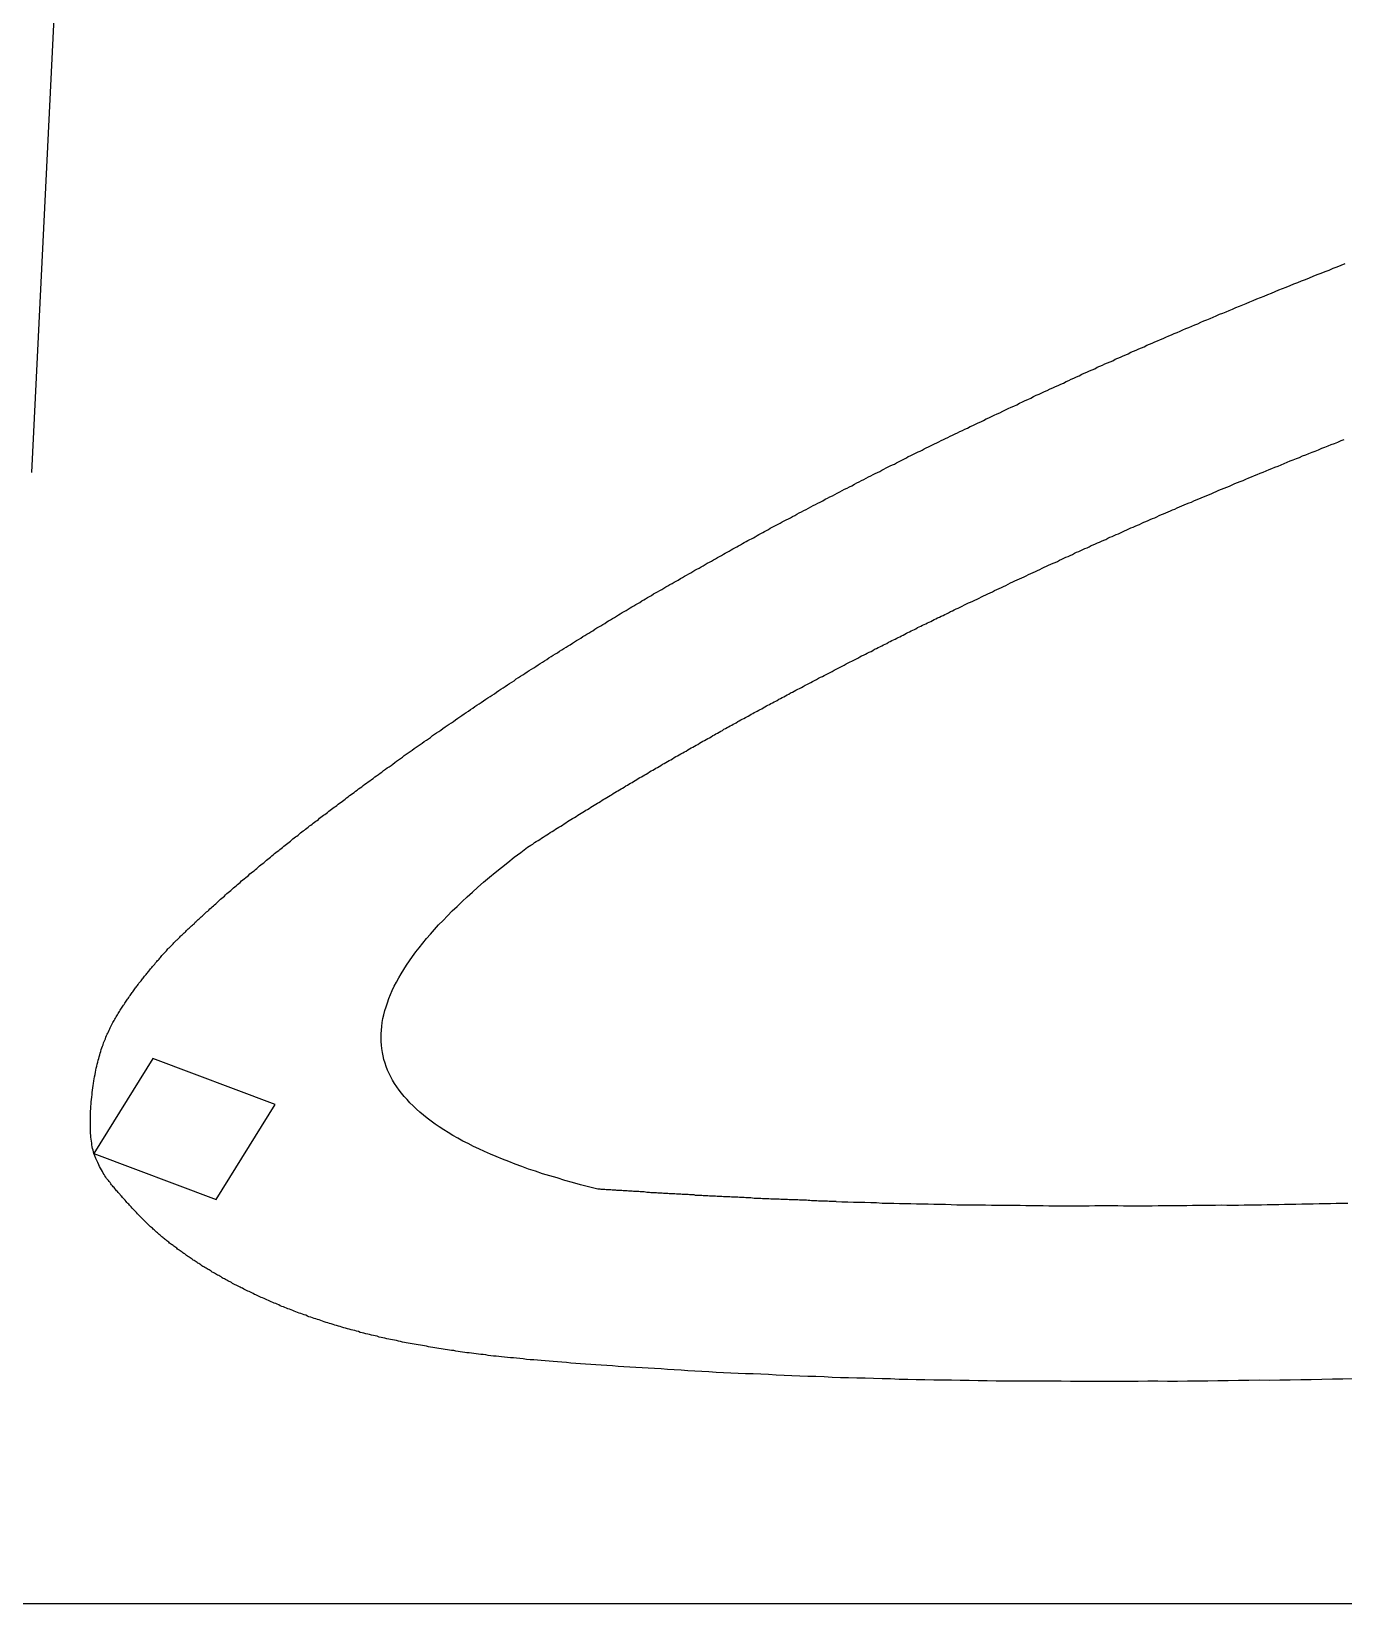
# Model space of a CAD drawing. Header units: millimetres. Extents: x 41 to 1041, y 1148 to 1248.
# Drawn here: x 386.87 to 424.16, y 1147.8 to 1192.49 of the extents above; entities that cross this region are included whole.
import ezdxf

# ---------------------------------------------------------------- set-up
doc = ezdxf.new("R2010")
doc.units = ezdxf.units.MM

msp = doc.modelspace()

# ---------------------------------------------------------------- linework, layer by layer
at = {"color": 3}
for p, q in [((389.453, 1232.488), (386.872, 1179.957)), ((390.322, 1163.296), (388.645, 1160.597)), ((393.797, 1161.986), (390.322, 1163.296)), ((392.12, 1159.287), (393.797, 1161.986)), ((388.645, 1160.597), (392.12, 1159.287))]:
    msp.add_line(p, q, dxfattribs=at)
msp.add_line((41.281, 1147.802), (1041.281, 1147.802))
for points in [[(388.645, 1160.599, 0), (388.632, 1160.639, 0), (388.621, 1160.689, 0), (388.61, 1160.739, 0), (388.6, 1160.789, 0), (388.59, 1160.839, 0), (388.583, 1160.889, 0), (388.575, 1160.949, 0), (388.569, 1160.999, 0), (388.563, 1161.059, 0), (388.558, 1161.109, 0), (388.554, 1161.169, 0), (388.551, 1161.229, 0), (388.548, 1161.289, 0), (388.546, 1161.349, 0), (388.545, 1161.419, 0), (388.545, 1161.479, 0), (388.546, 1161.539, 0), (388.546, 1161.609, 0), (388.548, 1161.669, 0), (388.551, 1161.739, 0), (388.554, 1161.799, 0), (388.557, 1161.869, 0), (388.562, 1161.939, 0), (388.567, 1161.999, 0), (388.573, 1162.069, 0), (388.578, 1162.129, 0), (388.585, 1162.199, 0), (388.593, 1162.269, 0), (388.6, 1162.329, 0), (388.608, 1162.399, 0), (388.617, 1162.459, 0), (388.627, 1162.529, 0), (388.636, 1162.589, 0), (388.646, 1162.659, 0), (388.656, 1162.719, 0), (388.667, 1162.778, 0), (388.679, 1162.838, 0), (388.691, 1162.908, 0), (388.703, 1162.968, 0), (388.715, 1163.018, 0), (388.729, 1163.078, 0), (388.742, 1163.138, 0), (388.755, 1163.188, 0), (388.768, 1163.248, 0), (388.782, 1163.298, 0), (388.798, 1163.348, 0), (388.812, 1163.398, 0), (388.827, 1163.448, 0), (388.842, 1163.498, 0), (388.857, 1163.548, 0), (388.873, 1163.598, 0), (388.89, 1163.648, 0), (388.906, 1163.688, 0), (388.922, 1163.738, 0), (388.938, 1163.777, 0), (388.955, 1163.817, 0), (388.972, 1163.857, 0), (388.99, 1163.907, 0), (389.007, 1163.947, 0), (389.024, 1163.987, 0), (389.042, 1164.017, 0), (389.059, 1164.057, 0), (389.077, 1164.097, 0), (389.095, 1164.137, 0), (389.113, 1164.167, 0), (389.132, 1164.207, 0), (389.15, 1164.247, 0), (389.169, 1164.277, 0), (389.187, 1164.317, 0), (389.205, 1164.347, 0), (389.224, 1164.376, 0), (389.242, 1164.416, 0), (389.261, 1164.446, 0), (389.28, 1164.476, 0), (389.299, 1164.506, 0), (389.318, 1164.536, 0), (389.336, 1164.576, 0), (389.355, 1164.606, 0), (389.373, 1164.636, 0), (389.392, 1164.666, 0), (389.41, 1164.696, 0), (389.43, 1164.726, 0), (389.449, 1164.756, 0), (389.467, 1164.786, 0), (389.486, 1164.816, 0), (389.505, 1164.835, 0), (389.523, 1164.865, 0), (389.542, 1164.895, 0), (389.561, 1164.925, 0), (389.58, 1164.955, 0), (389.598, 1164.985, 0), (389.618, 1165.005, 0), (389.637, 1165.035, 0), (389.656, 1165.065, 0), (389.675, 1165.085, 0), (389.694, 1165.115, 0), (389.713, 1165.145, 0), (389.732, 1165.175, 0), (389.751, 1165.195, 0), (389.77, 1165.224, 0), (389.79, 1165.244, 0), (389.81, 1165.274, 0), (389.829, 1165.304, 0), (389.849, 1165.324, 0), (389.868, 1165.354, 0), (389.888, 1165.374, 0), (389.908, 1165.404, 0), (389.927, 1165.434, 0), (389.947, 1165.454, 0), (389.967, 1165.484, 0), (389.987, 1165.504, 0), (390.007, 1165.534, 0), (390.028, 1165.564, 0), (390.048, 1165.583, 0), (390.068, 1165.613, 0), (390.089, 1165.633, 0), (390.109, 1165.663, 0), (390.13, 1165.683, 0), (390.15, 1165.713, 0), (390.17, 1165.733, 0), (390.191, 1165.763, 0), (390.211, 1165.783, 0), (390.232, 1165.813, 0), (390.253, 1165.843, 0), (390.274, 1165.863, 0), (390.294, 1165.883, 0), (390.315, 1165.912, 0), (390.335, 1165.932, 0), (390.356, 1165.962, 0), (390.376, 1165.982, 0), (390.396, 1166.012, 0), (390.417, 1166.032, 0), (390.437, 1166.052, 0), (390.457, 1166.082, 0), (390.478, 1166.102, 0), (390.498, 1166.122, 0), (390.518, 1166.152, 0), (390.538, 1166.172, 0), (390.558, 1166.192, 0), (390.578, 1166.222, 0), (390.597, 1166.241, 0), (390.617, 1166.261, 0), (390.636, 1166.281, 0), (390.655, 1166.301, 0), (390.674, 1166.321, 0), (390.693, 1166.341, 0), (390.712, 1166.361, 0), (390.732, 1166.381, 0), (390.751, 1166.411, 0), (390.769, 1166.431, 0), (390.788, 1166.441, 0), (390.806, 1166.461, 0), (390.825, 1166.481, 0), (390.843, 1166.501, 0), (390.862, 1166.521, 0), (390.88, 1166.54, 0), (390.899, 1166.56, 0), (390.917, 1166.58, 0), (390.936, 1166.6, 0), (390.955, 1166.62, 0), (390.974, 1166.64, 0), (390.993, 1166.66, 0), (391.013, 1166.67, 0), (391.032, 1166.69, 0), (391.051, 1166.71, 0), (391.071, 1166.73, 0), (391.091, 1166.75, 0), (391.111, 1166.77, 0), (391.131, 1166.79, 0), (391.152, 1166.809, 0), (391.173, 1166.829, 0), (391.194, 1166.849, 0), (391.215, 1166.869, 0), (391.237, 1166.889, 0), (391.259, 1166.909, 0), (391.282, 1166.939, 0), (391.305, 1166.959, 0), (391.328, 1166.979, 0), (391.352, 1166.999, 0), (391.376, 1167.019, 0), (391.401, 1167.049, 0), (391.425, 1167.068, 0), (391.451, 1167.088, 0), (391.477, 1167.118, 0), (391.503, 1167.138, 0), (391.529, 1167.168, 0), (391.556, 1167.188, 0), (391.585, 1167.218, 0), (391.613, 1167.248, 0), (391.641, 1167.268, 0), (391.67, 1167.298, 0), (391.699, 1167.327, 0), (391.728, 1167.347, 0), (391.758, 1167.377, 0), (391.788, 1167.407, 0), (391.819, 1167.437, 0), (391.85, 1167.467, 0), (391.882, 1167.487, 0), (391.913, 1167.517, 0), (391.945, 1167.547, 0), (391.978, 1167.576, 0), (392.01, 1167.606, 0), (392.043, 1167.636, 0), (392.077, 1167.666, 0), (392.11, 1167.696, 0), (392.144, 1167.726, 0), (392.179, 1167.756, 0), (392.214, 1167.796, 0), (392.249, 1167.825, 0), (392.284, 1167.855, 0), (392.319, 1167.885, 0), (392.355, 1167.915, 0), (392.391, 1167.945, 0), (392.427, 1167.985, 0), (392.464, 1168.015, 0), (392.502, 1168.045, 0), (392.539, 1168.074, 0), (392.576, 1168.114, 0), (392.614, 1168.144, 0), (392.651, 1168.174, 0), (392.689, 1168.204, 0), (392.727, 1168.244, 0), (392.766, 1168.274, 0), (392.805, 1168.303, 0), (392.844, 1168.343, 0), (392.882, 1168.373, 0), (392.921, 1168.403, 0), (392.96, 1168.443, 0), (392.999, 1168.473, 0), (393.039, 1168.503, 0), (393.078, 1168.542, 0), (393.118, 1168.572, 0), (393.157, 1168.602, 0), (393.197, 1168.632, 0), (393.236, 1168.672, 0), (393.275, 1168.702, 0), (393.315, 1168.732, 0), (393.354, 1168.771, 0), (393.394, 1168.801, 0), (393.433, 1168.831, 0), (393.473, 1168.861, 0), (393.512, 1168.901, 0), (393.551, 1168.931, 0), (393.59, 1168.961, 0), (393.629, 1168.99, 0), (393.668, 1169.02, 0), (393.706, 1169.06, 0), (393.745, 1169.09, 0), (393.784, 1169.12, 0), (393.822, 1169.15, 0), (393.86, 1169.18, 0), (393.898, 1169.209, 0), (393.935, 1169.239, 0), (393.973, 1169.269, 0), (394.01, 1169.299, 0), (394.047, 1169.329, 0), (394.084, 1169.359, 0), (394.121, 1169.389, 0), (394.158, 1169.419, 0), (394.195, 1169.448, 0), (394.231, 1169.478, 0), (394.268, 1169.508, 0), (394.304, 1169.538, 0), (394.34, 1169.568, 0), (394.376, 1169.598, 0), (394.412, 1169.618, 0), (394.448, 1169.647, 0), (394.485, 1169.677, 0), (394.521, 1169.707, 0), (394.557, 1169.737, 0), (394.593, 1169.767, 0), (394.629, 1169.787, 0), (394.665, 1169.817, 0), (394.701, 1169.847, 0), (394.737, 1169.876, 0), (394.773, 1169.906, 0), (394.809, 1169.926, 0), (394.846, 1169.956, 0), (394.882, 1169.986, 0), (394.918, 1170.016, 0), (394.954, 1170.046, 0), (394.99, 1170.066, 0), (395.027, 1170.095, 0), (395.063, 1170.125, 0), (395.1, 1170.155, 0), (395.136, 1170.185, 0), (395.174, 1170.215, 0), (395.211, 1170.235, 0), (395.248, 1170.265, 0), (395.285, 1170.294, 0), (395.323, 1170.324, 0), (395.36, 1170.354, 0), (395.398, 1170.384, 0), (395.436, 1170.414, 0), (395.474, 1170.444, 0), (395.513, 1170.464, 0), (395.552, 1170.493, 0), (395.591, 1170.523, 0), (395.63, 1170.553, 0), (395.67, 1170.583, 0), (395.709, 1170.613, 0), (395.749, 1170.643, 0), (395.79, 1170.673, 0), (395.83, 1170.702, 0), (395.871, 1170.732, 0), (395.914, 1170.772, 0), (395.955, 1170.802, 0), (395.997, 1170.832, 0), (396.04, 1170.862, 0), (396.083, 1170.892, 0), (396.126, 1170.921, 0), (396.169, 1170.961, 0), (396.214, 1170.991, 0), (396.258, 1171.021, 0), (396.304, 1171.061, 0), (396.349, 1171.091, 0), (396.395, 1171.12, 0), (396.442, 1171.16, 0), (396.488, 1171.19, 0), (396.536, 1171.23, 0), (396.584, 1171.26, 0), (396.632, 1171.3, 0), (396.682, 1171.329, 0), (396.731, 1171.369, 0), (396.781, 1171.409, 0), (396.832, 1171.439, 0), (396.882, 1171.479, 0), (396.933, 1171.518, 0), (396.985, 1171.558, 0), (397.038, 1171.588, 0), (397.091, 1171.628, 0), (397.143, 1171.668, 0), (397.197, 1171.708, 0), (397.25, 1171.747, 0), (397.304, 1171.787, 0), (397.359, 1171.827, 0), (397.414, 1171.867, 0), (397.469, 1171.907, 0), (397.525, 1171.946, 0), (397.58, 1171.986, 0), (397.636, 1172.026, 0), (397.693, 1172.066, 0), (397.749, 1172.106, 0), (397.807, 1172.145, 0), (397.864, 1172.185, 0), (397.921, 1172.225, 0), (397.979, 1172.265, 0), (398.037, 1172.304, 0), (398.095, 1172.344, 0), (398.153, 1172.384, 0), (398.212, 1172.424, 0), (398.271, 1172.474, 0), (398.33, 1172.513, 0), (398.388, 1172.553, 0), (398.448, 1172.593, 0), (398.507, 1172.633, 0), (398.566, 1172.673, 0), (398.627, 1172.722, 0), (398.686, 1172.762, 0), (398.746, 1172.802, 0), (398.806, 1172.842, 0), (398.866, 1172.881, 0), (398.926, 1172.921, 0), (398.987, 1172.971, 0), (399.048, 1173.011, 0), (399.108, 1173.051, 0), (399.169, 1173.09, 0), (399.23, 1173.13, 0), (399.29, 1173.17, 0), (399.351, 1173.22, 0), (399.413, 1173.259, 0), (399.474, 1173.299, 0), (399.535, 1173.339, 0), (399.597, 1173.379, 0), (399.658, 1173.419, 0), (399.719, 1173.468, 0), (399.782, 1173.508, 0), (399.843, 1173.548, 0), (399.905, 1173.588, 0), (399.967, 1173.627, 0), (400.028, 1173.667, 0), (400.09, 1173.707, 0), (400.152, 1173.757, 0), (400.215, 1173.797, 0), (400.277, 1173.836, 0), (400.339, 1173.876, 0), (400.401, 1173.916, 0), (400.463, 1173.956, 0), (400.525, 1173.995, 0), (400.587, 1174.035, 0), (400.65, 1174.085, 0), (400.712, 1174.125, 0), (400.774, 1174.165, 0), (400.836, 1174.204, 0), (400.898, 1174.244, 0), (400.96, 1174.284, 0), (401.022, 1174.324, 0), (401.085, 1174.363, 0), (401.147, 1174.403, 0), (401.209, 1174.443, 0), (401.271, 1174.483, 0), (401.333, 1174.523, 0), (401.394, 1174.562, 0), (401.456, 1174.602, 0), (401.518, 1174.642, 0), (401.579, 1174.682, 0), (401.641, 1174.721, 0), (401.702, 1174.761, 0), (401.763, 1174.801, 0), (401.823, 1174.831, 0), (401.884, 1174.871, 0), (401.945, 1174.91, 0), (402.006, 1174.95, 0), (402.066, 1174.99, 0), (402.126, 1175.03, 0), (402.185, 1175.059, 0), (402.245, 1175.099, 0), (402.304, 1175.139, 0), (402.364, 1175.179, 0), (402.423, 1175.209, 0), (402.482, 1175.248, 0), (402.54, 1175.288, 0), (402.598, 1175.318, 0), (402.656, 1175.358, 0), (402.713, 1175.387, 0), (402.77, 1175.427, 0), (402.828, 1175.457, 0), (402.885, 1175.497, 0), (402.942, 1175.537, 0), (402.998, 1175.566, 0), (403.054, 1175.596, 0), (403.11, 1175.636, 0), (403.165, 1175.666, 0), (403.222, 1175.706, 0), (403.277, 1175.735, 0), (403.333, 1175.765, 0), (403.388, 1175.805, 0), (403.443, 1175.835, 0), (403.498, 1175.875, 0), (403.553, 1175.904, 0), (403.608, 1175.934, 0), (403.663, 1175.974, 0), (403.719, 1176.004, 0), (403.774, 1176.034, 0), (403.829, 1176.073, 0), (403.884, 1176.103, 0), (403.939, 1176.133, 0), (403.994, 1176.163, 0), (404.05, 1176.203, 0), (404.105, 1176.232, 0), (404.161, 1176.262, 0), (404.217, 1176.302, 0), (404.273, 1176.332, 0), (404.329, 1176.362, 0), (404.385, 1176.401, 0), (404.441, 1176.431, 0), (404.498, 1176.461, 0), (404.555, 1176.501, 0), (404.613, 1176.531, 0), (404.67, 1176.56, 0), (404.728, 1176.6, 0), (404.786, 1176.63, 0), (404.844, 1176.67, 0), (404.902, 1176.7, 0), (404.96, 1176.729, 0), (405.019, 1176.769, 0), (405.078, 1176.799, 0), (405.137, 1176.839, 0), (405.196, 1176.868, 0), (405.255, 1176.898, 0), (405.315, 1176.938, 0), (405.374, 1176.968, 0), (405.433, 1177.008, 0), (405.492, 1177.037, 0), (405.552, 1177.077, 0), (405.611, 1177.107, 0), (405.67, 1177.137, 0), (405.729, 1177.177, 0), (405.788, 1177.206, 0), (405.847, 1177.236, 0), (405.906, 1177.276, 0), (405.964, 1177.306, 0), (406.022, 1177.335, 0), (406.081, 1177.375, 0), (406.139, 1177.405, 0), (406.197, 1177.435, 0), (406.254, 1177.475, 0), (406.311, 1177.504, 0), (406.368, 1177.534, 0), (406.425, 1177.564, 0), (406.481, 1177.594, 0), (406.538, 1177.634, 0), (406.593, 1177.663, 0), (406.648, 1177.693, 0), (406.703, 1177.723, 0), (406.757, 1177.753, 0), (406.811, 1177.783, 0), (406.864, 1177.812, 0), (406.918, 1177.842, 0), (406.971, 1177.872, 0), (407.024, 1177.902, 0), (407.077, 1177.932, 0), (407.129, 1177.961, 0), (407.182, 1177.991, 0), (407.234, 1178.021, 0), (407.286, 1178.051, 0), (407.339, 1178.071, 0), (407.391, 1178.101, 0), (407.443, 1178.13, 0), (407.496, 1178.16, 0), (407.55, 1178.19, 0), (407.603, 1178.22, 0), (407.656, 1178.25, 0), (407.709, 1178.279, 0), (407.763, 1178.309, 0), (407.817, 1178.339, 0), (407.871, 1178.369, 0), (407.926, 1178.399, 0), (407.981, 1178.428, 0), (408.038, 1178.458, 0), (408.094, 1178.488, 0), (408.151, 1178.518, 0), (408.208, 1178.548, 0), (408.266, 1178.577, 0), (408.324, 1178.607, 0), (408.384, 1178.637, 0), (408.444, 1178.667, 0), (408.505, 1178.706, 0), (408.567, 1178.736, 0), (408.63, 1178.766, 0), (408.693, 1178.806, 0), (408.757, 1178.836, 0), (408.822, 1178.875, 0), (408.887, 1178.905, 0), (408.953, 1178.945, 0), (409.019, 1178.975, 0), (409.087, 1179.014, 0), (409.155, 1179.044, 0), (409.223, 1179.084, 0), (409.291, 1179.114, 0), (409.36, 1179.153, 0), (409.429, 1179.193, 0), (409.498, 1179.223, 0), (409.567, 1179.263, 0), (409.637, 1179.292, 0), (409.707, 1179.332, 0), (409.776, 1179.372, 0), (409.846, 1179.402, 0), (409.915, 1179.441, 0), (409.985, 1179.481, 0), (410.054, 1179.511, 0), (410.124, 1179.551, 0), (410.193, 1179.58, 0), (410.261, 1179.62, 0), (410.329, 1179.66, 0), (410.397, 1179.69, 0), (410.464, 1179.729, 0), (410.531, 1179.759, 0), (410.597, 1179.789, 0), (410.664, 1179.829, 0), (410.729, 1179.858, 0), (410.793, 1179.898, 0), (410.856, 1179.928, 0), (410.919, 1179.958, 0), (410.981, 1179.987, 0), (411.042, 1180.017, 0), (411.103, 1180.047, 0), (411.163, 1180.087, 0), (411.223, 1180.117, 0), (411.281, 1180.146, 0), (411.34, 1180.176, 0), (411.397, 1180.196, 0), (411.455, 1180.226, 0), (411.511, 1180.256, 0), (411.568, 1180.285, 0), (411.625, 1180.315, 0), (411.681, 1180.345, 0), (411.738, 1180.375, 0), (411.794, 1180.405, 0), (411.85, 1180.424, 0), (411.906, 1180.454, 0), (411.962, 1180.484, 0), (412.019, 1180.514, 0), (412.075, 1180.544, 0), (412.132, 1180.563, 0), (412.189, 1180.593, 0), (412.247, 1180.623, 0), (412.305, 1180.653, 0), (412.364, 1180.682, 0), (412.423, 1180.712, 0), (412.482, 1180.742, 0), (412.542, 1180.772, 0), (412.603, 1180.802, 0), (412.665, 1180.831, 0), (412.727, 1180.861, 0), (412.79, 1180.891, 0), (412.855, 1180.921, 0), (412.92, 1180.95, 0), (412.986, 1180.99, 0), (413.054, 1181.02, 0), (413.122, 1181.05, 0), (413.191, 1181.079, 0), (413.261, 1181.119, 0), (413.332, 1181.149, 0), (413.405, 1181.189, 0), (413.477, 1181.218, 0), (413.551, 1181.258, 0), (413.625, 1181.288, 0), (413.7, 1181.328, 0), (413.775, 1181.367, 0), (413.851, 1181.397, 0), (413.927, 1181.437, 0), (414.006, 1181.476, 0), (414.083, 1181.506, 0), (414.161, 1181.546, 0), (414.239, 1181.586, 0), (414.318, 1181.625, 0), (414.397, 1181.655, 0), (414.476, 1181.695, 0), (414.555, 1181.734, 0), (414.636, 1181.774, 0), (414.716, 1181.814, 0), (414.795, 1181.844, 0), (414.875, 1181.883, 0), (414.955, 1181.923, 0), (415.035, 1181.963, 0), (415.114, 1182.002, 0), (415.195, 1182.032, 0), (415.274, 1182.072, 0), (415.353, 1182.112, 0), (415.432, 1182.151, 0), (415.511, 1182.181, 0), (415.589, 1182.221, 0), (415.667, 1182.26, 0), (415.745, 1182.29, 0), (415.822, 1182.33, 0), (415.899, 1182.36, 0), (415.975, 1182.399, 0), (416.051, 1182.429, 0), (416.127, 1182.469, 0), (416.202, 1182.499, 0), (416.277, 1182.538, 0), (416.353, 1182.568, 0), (416.427, 1182.608, 0), (416.502, 1182.637, 0), (416.576, 1182.677, 0), (416.65, 1182.707, 0), (416.723, 1182.747, 0), (416.797, 1182.776, 0), (416.87, 1182.806, 0), (416.945, 1182.846, 0), (417.018, 1182.876, 0), (417.091, 1182.905, 0), (417.164, 1182.945, 0), (417.237, 1182.975, 0), (417.311, 1183.004, 0), (417.384, 1183.044, 0), (417.457, 1183.074, 0), (417.53, 1183.104, 0), (417.604, 1183.133, 0), (417.678, 1183.173, 0), (417.751, 1183.203, 0), (417.825, 1183.233, 0), (417.898, 1183.272, 0), (417.972, 1183.302, 0), (418.046, 1183.332, 0), (418.121, 1183.372, 0), (418.196, 1183.401, 0), (418.271, 1183.431, 0), (418.346, 1183.471, 0), (418.421, 1183.5, 0), (418.497, 1183.53, 0), (418.573, 1183.57, 0), (418.649, 1183.6, 0), (418.725, 1183.629, 0), (418.803, 1183.669, 0), (418.881, 1183.699, 0), (418.959, 1183.739, 0), (419.037, 1183.768, 0), (419.116, 1183.798, 0), (419.195, 1183.838, 0), (419.275, 1183.867, 0), (419.355, 1183.907, 0), (419.437, 1183.937, 0), (419.518, 1183.976, 0), (419.6, 1184.006, 0), (419.683, 1184.046, 0), (419.766, 1184.076, 0), (419.85, 1184.115, 0), (419.934, 1184.155, 0), (420.02, 1184.185, 0), (420.107, 1184.224, 0), (420.194, 1184.264, 0), (420.281, 1184.294, 0), (420.369, 1184.333, 0), (420.458, 1184.373, 0), (420.548, 1184.413, 0), (420.639, 1184.452, 0), (420.732, 1184.482, 0), (420.824, 1184.522, 0), (420.918, 1184.561, 0), (421.012, 1184.601, 0), (421.107, 1184.641, 0), (421.204, 1184.68, 0), (421.301, 1184.72, 0), (421.4, 1184.76, 0), (421.499, 1184.809, 0), (421.599, 1184.849, 0), (421.7, 1184.889, 0), (421.802, 1184.928, 0), (421.904, 1184.968, 0), (422.008, 1185.017, 0), (422.113, 1185.057, 0), (422.218, 1185.097, 0), (422.323, 1185.146, 0), (422.43, 1185.186, 0), (422.537, 1185.226, 0), (422.644, 1185.275, 0), (422.754, 1185.315, 0), (422.863, 1185.354, 0), (422.972, 1185.404, 0), (423.082, 1185.444, 0), (423.193, 1185.493, 0), (423.304, 1185.533, 0), (423.417, 1185.582, 0), (423.529, 1185.622, 0), (423.641, 1185.672, 0), (423.754, 1185.711, 0), (423.868, 1185.761, 0), (423.982, 1185.8, 0), (424.097, 1185.85, 0), (424.211, 1185.899, 0)], [(400.969, 1169.304, 0), (401.019, 1169.334, 0), (401.069, 1169.363, 0), (401.12, 1169.393, 0), (401.17, 1169.433, 0), (401.22, 1169.463, 0), (401.27, 1169.493, 0), (401.32, 1169.523, 0), (401.37, 1169.562, 0), (401.42, 1169.592, 0), (401.469, 1169.622, 0), (401.519, 1169.652, 0), (401.569, 1169.682, 0), (401.619, 1169.721, 0), (401.668, 1169.751, 0), (401.718, 1169.781, 0), (401.767, 1169.811, 0), (401.816, 1169.841, 0), (401.865, 1169.871, 0), (401.914, 1169.9, 0), (401.964, 1169.93, 0), (402.012, 1169.97, 0), (402.061, 1170, 0), (402.109, 1170.03, 0), (402.158, 1170.059, 0), (402.206, 1170.089, 0), (402.254, 1170.119, 0), (402.302, 1170.149, 0), (402.349, 1170.179, 0), (402.398, 1170.209, 0), (402.445, 1170.238, 0), (402.492, 1170.268, 0), (402.539, 1170.298, 0), (402.586, 1170.328, 0), (402.633, 1170.358, 0), (402.68, 1170.378, 0), (402.726, 1170.407, 0), (402.772, 1170.437, 0), (402.818, 1170.467, 0), (402.865, 1170.497, 0), (402.91, 1170.527, 0), (402.956, 1170.557, 0), (403.001, 1170.576, 0), (403.047, 1170.606, 0), (403.092, 1170.636, 0), (403.137, 1170.666, 0), (403.182, 1170.686, 0), (403.227, 1170.716, 0), (403.272, 1170.745, 0), (403.317, 1170.775, 0), (403.362, 1170.795, 0), (403.407, 1170.825, 0), (403.451, 1170.855, 0), (403.496, 1170.885, 0), (403.54, 1170.904, 0), (403.584, 1170.934, 0), (403.629, 1170.964, 0), (403.673, 1170.984, 0), (403.718, 1171.014, 0), (403.763, 1171.044, 0), (403.808, 1171.063, 0), (403.852, 1171.093, 0), (403.897, 1171.123, 0), (403.941, 1171.143, 0), (403.986, 1171.173, 0), (404.031, 1171.203, 0), (404.075, 1171.223, 0), (404.12, 1171.252, 0), (404.165, 1171.282, 0), (404.211, 1171.302, 0), (404.256, 1171.332, 0), (404.301, 1171.362, 0), (404.347, 1171.382, 0), (404.392, 1171.411, 0), (404.438, 1171.441, 0), (404.484, 1171.471, 0), (404.53, 1171.491, 0), (404.576, 1171.521, 0), (404.622, 1171.551, 0), (404.668, 1171.57, 0), (404.716, 1171.6, 0), (404.763, 1171.63, 0), (404.81, 1171.66, 0), (404.857, 1171.68, 0), (404.904, 1171.71, 0), (404.951, 1171.739, 0), (404.998, 1171.769, 0), (405.046, 1171.789, 0), (405.093, 1171.819, 0), (405.142, 1171.849, 0), (405.19, 1171.878, 0), (405.238, 1171.898, 0), (405.285, 1171.928, 0), (405.333, 1171.958, 0), (405.381, 1171.988, 0), (405.429, 1172.018, 0), (405.477, 1172.037, 0), (405.524, 1172.067, 0), (405.572, 1172.097, 0), (405.621, 1172.127, 0), (405.669, 1172.147, 0), (405.716, 1172.177, 0), (405.764, 1172.206, 0), (405.811, 1172.226, 0), (405.859, 1172.256, 0), (405.906, 1172.286, 0), (405.954, 1172.316, 0), (406.001, 1172.336, 0), (406.048, 1172.365, 0), (406.094, 1172.395, 0), (406.142, 1172.415, 0), (406.189, 1172.445, 0), (406.235, 1172.475, 0), (406.281, 1172.495, 0), (406.327, 1172.524, 0), (406.373, 1172.544, 0), (406.419, 1172.574, 0), (406.464, 1172.604, 0), (406.509, 1172.624, 0), (406.554, 1172.654, 0), (406.6, 1172.673, 0), (406.644, 1172.703, 0), (406.688, 1172.723, 0), (406.732, 1172.753, 0), (406.776, 1172.773, 0), (406.819, 1172.803, 0), (406.862, 1172.822, 0), (406.905, 1172.842, 0), (406.948, 1172.872, 0), (406.991, 1172.892, 0), (407.033, 1172.922, 0), (407.076, 1172.942, 0), (407.119, 1172.961, 0), (407.162, 1172.991, 0), (407.204, 1173.011, 0), (407.246, 1173.031, 0), (407.288, 1173.061, 0), (407.331, 1173.081, 0), (407.373, 1173.101, 0), (407.415, 1173.13, 0), (407.458, 1173.15, 0), (407.5, 1173.17, 0), (407.543, 1173.2, 0), (407.587, 1173.22, 0), (407.63, 1173.24, 0), (407.673, 1173.269, 0), (407.716, 1173.289, 0), (407.759, 1173.319, 0), (407.803, 1173.339, 0), (407.847, 1173.359, 0), (407.891, 1173.389, 0), (407.936, 1173.409, 0), (407.981, 1173.438, 0), (408.026, 1173.458, 0), (408.071, 1173.478, 0), (408.118, 1173.508, 0), (408.164, 1173.528, 0), (408.211, 1173.558, 0), (408.258, 1173.577, 0), (408.305, 1173.607, 0), (408.353, 1173.637, 0), (408.401, 1173.657, 0), (408.45, 1173.687, 0), (408.499, 1173.706, 0), (408.549, 1173.736, 0), (408.6, 1173.766, 0), (408.652, 1173.796, 0), (408.703, 1173.816, 0), (408.755, 1173.846, 0), (408.807, 1173.875, 0), (408.86, 1173.905, 0), (408.914, 1173.925, 0), (408.967, 1173.955, 0), (409.021, 1173.985, 0), (409.075, 1174.014, 0), (409.131, 1174.044, 0), (409.186, 1174.074, 0), (409.241, 1174.104, 0), (409.296, 1174.134, 0), (409.352, 1174.153, 0), (409.407, 1174.183, 0), (409.463, 1174.213, 0), (409.519, 1174.243, 0), (409.575, 1174.273, 0), (409.632, 1174.302, 0), (409.689, 1174.332, 0), (409.745, 1174.362, 0), (409.801, 1174.392, 0), (409.857, 1174.422, 0), (409.913, 1174.451, 0), (409.969, 1174.481, 0), (410.025, 1174.511, 0), (410.081, 1174.541, 0), (410.137, 1174.571, 0), (410.193, 1174.59, 0), (410.249, 1174.62, 0), (410.304, 1174.65, 0), (410.359, 1174.68, 0), (410.413, 1174.71, 0), (410.467, 1174.739, 0), (410.521, 1174.759, 0), (410.575, 1174.789, 0), (410.628, 1174.819, 0), (410.68, 1174.849, 0), (410.734, 1174.868, 0), (410.786, 1174.898, 0), (410.837, 1174.928, 0), (410.888, 1174.948, 0), (410.938, 1174.978, 0), (410.988, 1174.997, 0), (411.037, 1175.027, 0), (411.086, 1175.057, 0), (411.134, 1175.077, 0), (411.182, 1175.097, 0), (411.23, 1175.127, 0), (411.278, 1175.146, 0), (411.325, 1175.176, 0), (411.372, 1175.196, 0), (411.418, 1175.216, 0), (411.464, 1175.246, 0), (411.51, 1175.266, 0), (411.556, 1175.285, 0), (411.602, 1175.315, 0), (411.647, 1175.335, 0), (411.692, 1175.355, 0), (411.738, 1175.385, 0), (411.783, 1175.405, 0), (411.829, 1175.424, 0), (411.875, 1175.454, 0), (411.92, 1175.474, 0), (411.966, 1175.494, 0), (412.011, 1175.514, 0), (412.057, 1175.544, 0), (412.103, 1175.563, 0), (412.149, 1175.583, 0), (412.195, 1175.613, 0), (412.242, 1175.633, 0), (412.289, 1175.653, 0), (412.336, 1175.683, 0), (412.384, 1175.702, 0), (412.432, 1175.722, 0), (412.48, 1175.752, 0), (412.529, 1175.772, 0), (412.578, 1175.792, 0), (412.628, 1175.821, 0), (412.678, 1175.841, 0), (412.729, 1175.871, 0), (412.78, 1175.891, 0), (412.832, 1175.921, 0), (412.884, 1175.941, 0), (412.938, 1175.97, 0), (412.992, 1176, 0), (413.047, 1176.02, 0), (413.102, 1176.05, 0), (413.158, 1176.08, 0), (413.214, 1176.099, 0), (413.271, 1176.129, 0), (413.329, 1176.159, 0), (413.387, 1176.189, 0), (413.445, 1176.218, 0), (413.506, 1176.248, 0), (413.565, 1176.268, 0), (413.625, 1176.298, 0), (413.686, 1176.328, 0), (413.747, 1176.357, 0), (413.808, 1176.387, 0), (413.87, 1176.417, 0), (413.932, 1176.447, 0), (413.994, 1176.477, 0), (414.057, 1176.506, 0), (414.121, 1176.536, 0), (414.184, 1176.566, 0), (414.247, 1176.596, 0), (414.311, 1176.625, 0), (414.375, 1176.655, 0), (414.439, 1176.685, 0), (414.503, 1176.715, 0), (414.567, 1176.744, 0), (414.633, 1176.784, 0), (414.697, 1176.814, 0), (414.762, 1176.844, 0), (414.826, 1176.873, 0), (414.891, 1176.903, 0), (414.955, 1176.933, 0), (415.02, 1176.963, 0), (415.084, 1176.993, 0), (415.148, 1177.022, 0), (415.212, 1177.052, 0), (415.278, 1177.082, 0), (415.341, 1177.112, 0), (415.405, 1177.141, 0), (415.469, 1177.171, 0), (415.532, 1177.201, 0), (415.595, 1177.231, 0), (415.658, 1177.26, 0), (415.721, 1177.29, 0), (415.783, 1177.32, 0), (415.846, 1177.35, 0), (415.908, 1177.38, 0), (415.969, 1177.399, 0), (416.031, 1177.429, 0), (416.092, 1177.459, 0), (416.153, 1177.489, 0), (416.214, 1177.518, 0), (416.274, 1177.548, 0), (416.335, 1177.568, 0), (416.395, 1177.598, 0), (416.456, 1177.628, 0), (416.516, 1177.657, 0), (416.576, 1177.687, 0), (416.636, 1177.707, 0), (416.695, 1177.737, 0), (416.755, 1177.766, 0), (416.814, 1177.796, 0), (416.874, 1177.816, 0), (416.933, 1177.846, 0), (416.992, 1177.876, 0), (417.052, 1177.895, 0), (417.111, 1177.925, 0), (417.171, 1177.955, 0), (417.23, 1177.975, 0), (417.289, 1178.005, 0), (417.348, 1178.034, 0), (417.407, 1178.054, 0), (417.466, 1178.084, 0), (417.525, 1178.114, 0), (417.585, 1178.133, 0), (417.645, 1178.163, 0), (417.704, 1178.193, 0), (417.764, 1178.213, 0), (417.823, 1178.243, 0), (417.883, 1178.272, 0), (417.943, 1178.292, 0), (418.002, 1178.322, 0), (418.062, 1178.352, 0), (418.123, 1178.382, 0), (418.183, 1178.401, 0), (418.244, 1178.431, 0), (418.305, 1178.461, 0), (418.366, 1178.481, 0), (418.427, 1178.51, 0), (418.488, 1178.54, 0), (418.549, 1178.56, 0), (418.611, 1178.59, 0), (418.672, 1178.62, 0), (418.735, 1178.649, 0), (418.797, 1178.669, 0), (418.859, 1178.699, 0), (418.923, 1178.729, 0), (418.986, 1178.758, 0), (419.05, 1178.778, 0), (419.114, 1178.808, 0), (419.178, 1178.838, 0), (419.242, 1178.867, 0), (419.307, 1178.897, 0), (419.372, 1178.917, 0), (419.438, 1178.947, 0), (419.505, 1178.976, 0), (419.571, 1179.006, 0), (419.638, 1179.036, 0), (419.705, 1179.066, 0), (419.772, 1179.096, 0), (419.84, 1179.115, 0), (419.908, 1179.145, 0), (419.977, 1179.175, 0), (420.047, 1179.205, 0), (420.116, 1179.234, 0), (420.188, 1179.264, 0), (420.258, 1179.294, 0), (420.33, 1179.323, 0), (420.401, 1179.353, 0), (420.474, 1179.383, 0), (420.547, 1179.413, 0), (420.62, 1179.452, 0), (420.694, 1179.482, 0), (420.769, 1179.512, 0), (420.845, 1179.542, 0), (420.921, 1179.571, 0), (420.997, 1179.601, 0), (421.074, 1179.641, 0), (421.152, 1179.671, 0), (421.23, 1179.7, 0), (421.309, 1179.73, 0), (421.388, 1179.77, 0), (421.469, 1179.799, 0), (421.55, 1179.829, 0), (421.631, 1179.869, 0), (421.713, 1179.898, 0), (421.796, 1179.938, 0), (421.879, 1179.968, 0), (421.962, 1179.998, 0), (422.046, 1180.037, 0), (422.131, 1180.067, 0), (422.216, 1180.107, 0), (422.302, 1180.136, 0), (422.388, 1180.176, 0), (422.474, 1180.206, 0), (422.561, 1180.245, 0), (422.648, 1180.285, 0), (422.736, 1180.315, 0), (422.825, 1180.354, 0), (422.913, 1180.384, 0), (423.002, 1180.424, 0), (423.091, 1180.453, 0), (423.181, 1180.493, 0), (423.271, 1180.533, 0), (423.361, 1180.562, 0), (423.451, 1180.602, 0), (423.543, 1180.642, 0), (423.634, 1180.671, 0), (423.725, 1180.711, 0), (423.817, 1180.751, 0), (423.909, 1180.78, 0), (424.001, 1180.82, 0), (424.093, 1180.86, 0), (424.186, 1180.889, 0)], [(402.936, 1159.587, 0), (402.702, 1159.647, 0), (402.474, 1159.708, 0), (402.25, 1159.769, 0), (402.031, 1159.83, 0), (401.815, 1159.901, 0), (401.605, 1159.961, 0), (401.399, 1160.022, 0), (401.198, 1160.093, 0), (401.001, 1160.154, 0), (400.808, 1160.224, 0), (400.62, 1160.295, 0), (400.437, 1160.366, 0), (400.258, 1160.436, 0), (400.084, 1160.507, 0), (399.915, 1160.578, 0), (399.749, 1160.648, 0), (399.588, 1160.729, 0), (399.431, 1160.799, 0), (399.28, 1160.88, 0), (399.133, 1160.95, 0), (398.99, 1161.031, 0), (398.852, 1161.111, 0), (398.719, 1161.192, 0), (398.589, 1161.272, 0), (398.464, 1161.353, 0), (398.345, 1161.433, 0), (398.229, 1161.514, 0), (398.118, 1161.604, 0), (398.012, 1161.684, 0), (397.909, 1161.775, 0), (397.812, 1161.855, 0), (397.718, 1161.946, 0), (397.63, 1162.036, 0), (397.546, 1162.126, 0), (397.466, 1162.216, 0), (397.392, 1162.307, 0), (397.321, 1162.397, 0), (397.255, 1162.487, 0), (397.194, 1162.587, 0), (397.137, 1162.678, 0), (397.085, 1162.778, 0), (397.037, 1162.868, 0), (396.994, 1162.968, 0), (396.956, 1163.068, 0), (396.921, 1163.168, 0), (396.891, 1163.269, 0), (396.866, 1163.369, 0), (396.845, 1163.469, 0), (396.829, 1163.579, 0), (396.818, 1163.679, 0), (396.81, 1163.779, 0), (396.808, 1163.889, 0), (396.81, 1163.999, 0), (396.816, 1164.099, 0), (396.827, 1164.209, 0), (396.842, 1164.319, 0), (396.862, 1164.429, 0), (396.887, 1164.539, 0), (396.915, 1164.659, 0), (396.95, 1164.768, 0), (396.987, 1164.878, 0), (397.03, 1164.998, 0), (397.077, 1165.118, 0), (397.128, 1165.228, 0), (397.185, 1165.348, 0), (397.245, 1165.467, 0), (397.311, 1165.587, 0), (397.38, 1165.707, 0), (397.455, 1165.827, 0), (397.533, 1165.946, 0), (397.616, 1166.076, 0), (397.704, 1166.196, 0), (397.796, 1166.325, 0), (397.893, 1166.445, 0), (397.994, 1166.575, 0), (398.1, 1166.704, 0), (398.21, 1166.834, 0), (398.326, 1166.963, 0), (398.444, 1167.093, 0), (398.569, 1167.223, 0), (398.697, 1167.352, 0), (398.83, 1167.492, 0), (398.967, 1167.621, 0), (399.11, 1167.761, 0), (399.256, 1167.89, 0), (399.407, 1168.029, 0), (399.562, 1168.169, 0), (399.723, 1168.308, 0), (399.887, 1168.448, 0), (400.056, 1168.587, 0), (400.229, 1168.726, 0), (400.408, 1168.866, 0), (400.59, 1169.015, 0), (400.778, 1169.154, 0), (400.969, 1169.304, 0)], [(424.451, 1154.188, 0), (424.148, 1154.179, 0), (423.846, 1154.181, 0), (423.545, 1154.172, 0), (423.245, 1154.163, 0), (422.946, 1154.164, 0), (422.648, 1154.155, 0), (422.352, 1154.156, 0), (422.056, 1154.147, 0), (421.762, 1154.148, 0), (421.468, 1154.139, 0), (421.176, 1154.14, 0), (420.885, 1154.131, 0), (420.595, 1154.132, 0), (420.307, 1154.123, 0), (420.02, 1154.124, 0), (419.733, 1154.125, 0), (419.449, 1154.117, 0), (419.165, 1154.118, 0), (418.883, 1154.119, 0), (418.602, 1154.12, 0), (418.323, 1154.111, 0), (418.045, 1154.112, 0), (417.768, 1154.113, 0), (417.492, 1154.114, 0), (417.218, 1154.115, 0), (416.946, 1154.116, 0), (416.674, 1154.117, 0), (416.404, 1154.118, 0), (416.135, 1154.119, 0), (415.868, 1154.12, 0), (415.602, 1154.121, 0), (415.337, 1154.121, 0), (415.074, 1154.122, 0), (414.812, 1154.123, 0), (414.552, 1154.124, 0), (414.292, 1154.125, 0), (414.034, 1154.136, 0), (413.778, 1154.137, 0), (413.523, 1154.138, 0), (413.269, 1154.139, 0), (413.017, 1154.15, 0), (412.766, 1154.151, 0), (412.516, 1154.152, 0), (412.268, 1154.163, 0), (412.021, 1154.164, 0), (411.776, 1154.174, 0), (411.532, 1154.175, 0), (411.289, 1154.186, 0), (411.047, 1154.187, 0), (410.808, 1154.198, 0), (410.569, 1154.209, 0), (410.332, 1154.21, 0), (410.096, 1154.221, 0), (409.862, 1154.221, 0), (409.63, 1154.232, 0), (409.398, 1154.243, 0), (409.168, 1154.254, 0), (408.939, 1154.255, 0), (408.712, 1154.266, 0), (408.486, 1154.276, 0), (408.262, 1154.287, 0), (408.04, 1154.298, 0), (407.82, 1154.309, 0), (407.601, 1154.32, 0), (407.384, 1154.33, 0), (407.169, 1154.331, 0), (406.957, 1154.342, 0), (406.746, 1154.353, 0), (406.537, 1154.363, 0), (406.331, 1154.374, 0), (406.127, 1154.385, 0), (405.925, 1154.396, 0), (405.726, 1154.406, 0), (405.529, 1154.417, 0), (405.334, 1154.438, 0), (405.143, 1154.449, 0), (404.954, 1154.459, 0), (404.767, 1154.47, 0), (404.583, 1154.481, 0), (404.403, 1154.491, 0), (404.225, 1154.502, 0), (404.05, 1154.513, 0), (403.879, 1154.523, 0), (403.71, 1154.534, 0), (403.544, 1154.544, 0), (403.382, 1154.555, 0), (403.223, 1154.566, 0), (403.067, 1154.576, 0), (402.915, 1154.587, 0), (402.766, 1154.597, 0), (402.62, 1154.608, 0), (402.478, 1154.618, 0), (402.34, 1154.629, 0), (402.206, 1154.639, 0), (402.075, 1154.65, 0), (401.948, 1154.66, 0), (401.824, 1154.671, 0), (401.703, 1154.681, 0), (401.586, 1154.691, 0), (401.472, 1154.702, 0), (401.361, 1154.712, 0), (401.253, 1154.723, 0), (401.148, 1154.733, 0), (401.046, 1154.733, 0), (400.946, 1154.744, 0), (400.849, 1154.754, 0), (400.754, 1154.764, 0), (400.662, 1154.775, 0), (400.573, 1154.785, 0), (400.485, 1154.785, 0), (400.4, 1154.796, 0), (400.317, 1154.806, 0), (400.236, 1154.816, 0), (400.156, 1154.827, 0), (400.079, 1154.837, 0), (400.003, 1154.837, 0), (399.928, 1154.847, 0), (399.855, 1154.858, 0), (399.783, 1154.868, 0), (399.713, 1154.878, 0), (399.644, 1154.879, 0), (399.576, 1154.889, 0), (399.509, 1154.899, 0), (399.443, 1154.909, 0), (399.378, 1154.919, 0), (399.313, 1154.93, 0), (399.25, 1154.93, 0), (399.186, 1154.94, 0), (399.124, 1154.95, 0), (399.061, 1154.961, 0), (398.999, 1154.971, 0), (398.937, 1154.981, 0), (398.876, 1154.991, 0), (398.814, 1154.992, 0), (398.753, 1155.002, 0), (398.692, 1155.012, 0), (398.632, 1155.022, 0), (398.572, 1155.032, 0), (398.512, 1155.043, 0), (398.452, 1155.053, 0), (398.392, 1155.063, 0), (398.333, 1155.073, 0), (398.275, 1155.083, 0), (398.216, 1155.094, 0), (398.157, 1155.104, 0), (398.099, 1155.114, 0), (398.041, 1155.124, 0), (397.983, 1155.135, 0), (397.925, 1155.145, 0), (397.867, 1155.155, 0), (397.81, 1155.165, 0), (397.753, 1155.175, 0), (397.696, 1155.186, 0), (397.639, 1155.196, 0), (397.582, 1155.206, 0), (397.526, 1155.216, 0), (397.47, 1155.226, 0), (397.413, 1155.237, 0), (397.358, 1155.247, 0), (397.302, 1155.257, 0), (397.246, 1155.277, 0), (397.191, 1155.287, 0), (397.135, 1155.298, 0), (397.08, 1155.308, 0), (397.025, 1155.318, 0), (396.97, 1155.328, 0), (396.915, 1155.348, 0), (396.862, 1155.359, 0), (396.807, 1155.369, 0), (396.753, 1155.379, 0), (396.699, 1155.399, 0), (396.645, 1155.409, 0), (396.591, 1155.42, 0), (396.537, 1155.43, 0), (396.483, 1155.45, 0), (396.43, 1155.46, 0), (396.376, 1155.47, 0), (396.323, 1155.491, 0), (396.27, 1155.501, 0), (396.217, 1155.511, 0), (396.164, 1155.531, 0), (396.112, 1155.541, 0), (396.059, 1155.562, 0), (396.007, 1155.572, 0), (395.955, 1155.582, 0), (395.903, 1155.602, 0), (395.851, 1155.612, 0), (395.8, 1155.632, 0), (395.749, 1155.643, 0), (395.698, 1155.663, 0), (395.646, 1155.673, 0), (395.596, 1155.683, 0), (395.545, 1155.703, 0), (395.494, 1155.714, 0), (395.444, 1155.734, 0), (395.394, 1155.754, 0), (395.344, 1155.764, 0), (395.294, 1155.784, 0), (395.244, 1155.795, 0), (395.195, 1155.815, 0), (395.146, 1155.825, 0), (395.097, 1155.845, 0), (395.048, 1155.865, 0), (394.999, 1155.875, 0), (394.951, 1155.896, 0), (394.903, 1155.906, 0), (394.856, 1155.926, 0), (394.808, 1155.946, 0), (394.76, 1155.956, 0), (394.713, 1155.976, 0), (394.666, 1155.997, 0), (394.619, 1156.007, 0), (394.572, 1156.027, 0), (394.526, 1156.047, 0), (394.479, 1156.057, 0), (394.433, 1156.077, 0), (394.388, 1156.098, 0), (394.342, 1156.118, 0), (394.297, 1156.128, 0), (394.252, 1156.148, 0), (394.207, 1156.168, 0), (394.162, 1156.178, 0), (394.119, 1156.199, 0), (394.075, 1156.219, 0), (394.031, 1156.239, 0), (393.987, 1156.249, 0), (393.944, 1156.269, 0), (393.9, 1156.289, 0), (393.857, 1156.31, 0), (393.815, 1156.33, 0), (393.772, 1156.34, 0), (393.73, 1156.36, 0), (393.688, 1156.38, 0), (393.647, 1156.4, 0), (393.605, 1156.42, 0), (393.564, 1156.431, 0), (393.523, 1156.451, 0), (393.484, 1156.471, 0), (393.443, 1156.491, 0), (393.403, 1156.501, 0), (393.364, 1156.521, 0), (393.324, 1156.542, 0), (393.285, 1156.562, 0), (393.246, 1156.582, 0), (393.207, 1156.592, 0), (393.169, 1156.612, 0), (393.131, 1156.632, 0), (393.093, 1156.652, 0), (393.055, 1156.672, 0), (393.018, 1156.683, 0), (392.981, 1156.703, 0), (392.944, 1156.723, 0), (392.908, 1156.743, 0), (392.872, 1156.763, 0), (392.836, 1156.773, 0), (392.8, 1156.793, 0), (392.764, 1156.814, 0), (392.729, 1156.834, 0), (392.694, 1156.854, 0), (392.659, 1156.864, 0), (392.624, 1156.884, 0), (392.59, 1156.904, 0), (392.556, 1156.924, 0), (392.522, 1156.944, 0), (392.488, 1156.955, 0), (392.454, 1156.975, 0), (392.421, 1156.995, 0), (392.389, 1157.015, 0), (392.356, 1157.035, 0), (392.324, 1157.045, 0), (392.291, 1157.065, 0), (392.259, 1157.085, 0), (392.227, 1157.105, 0), (392.196, 1157.126, 0), (392.164, 1157.136, 0), (392.133, 1157.156, 0), (392.102, 1157.176, 0), (392.071, 1157.196, 0), (392.04, 1157.216, 0), (392.01, 1157.226, 0), (391.98, 1157.246, 0), (391.95, 1157.266, 0), (391.92, 1157.287, 0), (391.891, 1157.297, 0), (391.862, 1157.317, 0), (391.833, 1157.337, 0), (391.803, 1157.357, 0), (391.775, 1157.377, 0), (391.746, 1157.387, 0), (391.717, 1157.407, 0), (391.689, 1157.427, 0), (391.661, 1157.448, 0), (391.632, 1157.468, 0), (391.604, 1157.478, 0), (391.577, 1157.498, 0), (391.549, 1157.518, 0), (391.522, 1157.538, 0), (391.494, 1157.558, 0), (391.468, 1157.568, 0), (391.441, 1157.588, 0), (391.414, 1157.608, 0), (391.387, 1157.629, 0), (391.36, 1157.649, 0), (391.334, 1157.659, 0), (391.307, 1157.679, 0), (391.281, 1157.699, 0), (391.255, 1157.719, 0), (391.229, 1157.739, 0), (391.203, 1157.749, 0), (391.177, 1157.769, 0), (391.151, 1157.789, 0), (391.125, 1157.809, 0), (391.099, 1157.83, 0), (391.075, 1157.85, 0), (391.049, 1157.86, 0), (391.024, 1157.88, 0), (390.999, 1157.9, 0), (390.973, 1157.92, 0), (390.948, 1157.94, 0), (390.923, 1157.96, 0), (390.898, 1157.98, 0), (390.873, 1158, 0), (390.848, 1158.011, 0), (390.823, 1158.031, 0), (390.798, 1158.051, 0), (390.773, 1158.071, 0), (390.749, 1158.091, 0), (390.724, 1158.111, 0), (390.7, 1158.131, 0), (390.676, 1158.151, 0), (390.651, 1158.171, 0), (390.626, 1158.191, 0), (390.602, 1158.211, 0), (390.577, 1158.231, 0), (390.552, 1158.252, 0), (390.528, 1158.272, 0), (390.503, 1158.292, 0), (390.479, 1158.312, 0), (390.454, 1158.342, 0), (390.43, 1158.362, 0), (390.405, 1158.382, 0), (390.382, 1158.402, 0), (390.357, 1158.422, 0), (390.332, 1158.442, 0), (390.308, 1158.472, 0), (390.283, 1158.493, 0), (390.258, 1158.513, 0), (390.234, 1158.533, 0), (390.209, 1158.563, 0), (390.184, 1158.583, 0), (390.159, 1158.603, 0), (390.134, 1158.633, 0), (390.109, 1158.653, 0), (390.086, 1158.683, 0), (390.061, 1158.703, 0), (390.035, 1158.733, 0), (390.01, 1158.754, 0), (389.985, 1158.784, 0), (389.96, 1158.804, 0), (389.935, 1158.834, 0), (389.91, 1158.854, 0), (389.885, 1158.884, 0), (389.86, 1158.914, 0), (389.835, 1158.934, 0), (389.81, 1158.964, 0), (389.785, 1158.994, 0), (389.76, 1159.014, 0), (389.735, 1159.045, 0), (389.71, 1159.075, 0), (389.685, 1159.095, 0), (389.66, 1159.125, 0), (389.635, 1159.155, 0), (389.61, 1159.175, 0), (389.585, 1159.205, 0), (389.561, 1159.235, 0), (389.537, 1159.265, 0), (389.512, 1159.285, 0), (389.487, 1159.315, 0), (389.462, 1159.346, 0), (389.438, 1159.376, 0), (389.413, 1159.396, 0), (389.389, 1159.426, 0), (389.365, 1159.456, 0), (389.34, 1159.486, 0), (389.317, 1159.516, 0), (389.293, 1159.536, 0), (389.269, 1159.566, 0), (389.245, 1159.596, 0), (389.222, 1159.626, 0), (389.198, 1159.647, 0), (389.174, 1159.677, 0), (389.151, 1159.707, 0), (389.127, 1159.737, 0), (389.104, 1159.767, 0), (389.081, 1159.797, 0), (389.057, 1159.827, 0), (389.033, 1159.857, 0), (389.009, 1159.887, 0), (388.985, 1159.927, 0), (388.961, 1159.957, 0), (388.936, 1159.997, 0), (388.911, 1160.038, 0), (388.887, 1160.088, 0), (388.862, 1160.128, 0), (388.836, 1160.178, 0), (388.81, 1160.228, 0), (388.783, 1160.278, 0), (388.757, 1160.338, 0), (388.729, 1160.398, 0), (388.701, 1160.458, 0), (388.673, 1160.528, 0), (388.645, 1160.599, 0)], [(409.746, 1159.232, 0), (409.695, 1159.232, 0), (409.645, 1159.232, 0), (409.595, 1159.232, 0), (409.545, 1159.233, 0), (409.495, 1159.243, 0), (409.445, 1159.243, 0), (409.395, 1159.243, 0), (409.345, 1159.243, 0), (409.295, 1159.243, 0), (409.245, 1159.244, 0), (409.195, 1159.254, 0), (409.146, 1159.254, 0), (409.096, 1159.254, 0), (409.047, 1159.254, 0), (408.997, 1159.255, 0), (408.948, 1159.255, 0), (408.899, 1159.265, 0), (408.85, 1159.265, 0), (408.8, 1159.265, 0), (408.751, 1159.265, 0), (408.702, 1159.266, 0), (408.653, 1159.276, 0), (408.605, 1159.276, 0), (408.556, 1159.276, 0), (408.507, 1159.276, 0), (408.459, 1159.277, 0), (408.41, 1159.277, 0), (408.362, 1159.287, 0), (408.313, 1159.287, 0), (408.265, 1159.287, 0), (408.217, 1159.287, 0), (408.169, 1159.288, 0), (408.121, 1159.298, 0), (408.073, 1159.298, 0), (408.025, 1159.298, 0), (407.977, 1159.298, 0), (407.929, 1159.298, 0), (407.882, 1159.299, 0), (407.834, 1159.309, 0), (407.787, 1159.309, 0), (407.739, 1159.309, 0), (407.692, 1159.309, 0), (407.645, 1159.309, 0), (407.598, 1159.32, 0), (407.55, 1159.32, 0), (407.504, 1159.32, 0), (407.457, 1159.32, 0), (407.41, 1159.32, 0), (407.363, 1159.33, 0), (407.317, 1159.331, 0), (407.27, 1159.331, 0), (407.224, 1159.331, 0), (407.178, 1159.331, 0), (407.131, 1159.341, 0), (407.085, 1159.342, 0), (407.039, 1159.342, 0), (406.993, 1159.342, 0), (406.948, 1159.352, 0), (406.902, 1159.352, 0), (406.856, 1159.352, 0), (406.811, 1159.352, 0), (406.765, 1159.353, 0), (406.72, 1159.363, 0), (406.675, 1159.363, 0), (406.63, 1159.363, 0), (406.585, 1159.363, 0), (406.54, 1159.363, 0), (406.495, 1159.374, 0), (406.45, 1159.374, 0), (406.406, 1159.374, 0), (406.361, 1159.374, 0), (406.317, 1159.384, 0), (406.273, 1159.384, 0), (406.228, 1159.385, 0), (406.184, 1159.385, 0), (406.14, 1159.385, 0), (406.097, 1159.395, 0), (406.053, 1159.395, 0), (406.009, 1159.395, 0), (405.966, 1159.396, 0), (405.922, 1159.406, 0), (405.879, 1159.406, 0), (405.836, 1159.406, 0), (405.793, 1159.406, 0), (405.75, 1159.406, 0), (405.707, 1159.417, 0), (405.664, 1159.417, 0), (405.622, 1159.417, 0), (405.579, 1159.417, 0), (405.537, 1159.427, 0), (405.495, 1159.427, 0), (405.452, 1159.427, 0), (405.41, 1159.428, 0), (405.369, 1159.428, 0), (405.327, 1159.438, 0), (405.285, 1159.438, 0), (405.244, 1159.438, 0), (405.202, 1159.438, 0), (405.161, 1159.448, 0), (405.12, 1159.449, 0), (405.079, 1159.449, 0), (405.038, 1159.449, 0), (404.997, 1159.449, 0), (404.957, 1159.459, 0), (404.916, 1159.459, 0), (404.876, 1159.46, 0), (404.835, 1159.46, 0), (404.796, 1159.47, 0), (404.756, 1159.47, 0), (404.716, 1159.47, 0), (404.677, 1159.47, 0), (404.637, 1159.48, 0), (404.598, 1159.481, 0), (404.558, 1159.481, 0), (404.519, 1159.481, 0), (404.48, 1159.481, 0), (404.441, 1159.491, 0), (404.402, 1159.491, 0), (404.363, 1159.491, 0), (404.325, 1159.492, 0), (404.287, 1159.502, 0), (404.248, 1159.502, 0), (404.21, 1159.502, 0), (404.172, 1159.502, 0), (404.134, 1159.512, 0), (404.097, 1159.512, 0), (404.059, 1159.513, 0), (404.022, 1159.513, 0), (403.984, 1159.513, 0), (403.947, 1159.523, 0), (403.91, 1159.523, 0), (403.873, 1159.523, 0), (403.837, 1159.523, 0), (403.8, 1159.533, 0), (403.764, 1159.534, 0), (403.728, 1159.534, 0), (403.691, 1159.534, 0), (403.655, 1159.544, 0), (403.62, 1159.544, 0), (403.584, 1159.544, 0), (403.548, 1159.544, 0), (403.513, 1159.544, 0), (403.478, 1159.555, 0), (403.443, 1159.555, 0), (403.408, 1159.555, 0), (403.373, 1159.555, 0), (403.339, 1159.565, 0), (403.304, 1159.565, 0), (403.27, 1159.565, 0), (403.236, 1159.565, 0), (403.202, 1159.566, 0), (403.168, 1159.576, 0), (403.134, 1159.576, 0), (403.101, 1159.576, 0), (403.067, 1159.576, 0), (403.034, 1159.586, 0), (403.001, 1159.586, 0), (402.968, 1159.586, 0), (402.936, 1159.587, 0)], [(409.746, 1159.232, 0), (409.909, 1159.221, 0), (410.072, 1159.221, 0), (410.236, 1159.21, 0), (410.399, 1159.209, 0), (410.562, 1159.209, 0), (410.725, 1159.198, 0), (410.889, 1159.198, 0), (411.052, 1159.187, 0), (411.215, 1159.186, 0), (411.379, 1159.186, 0), (411.541, 1159.175, 0), (411.704, 1159.175, 0), (411.868, 1159.174, 0), (412.031, 1159.164, 0), (412.194, 1159.163, 0), (412.358, 1159.162, 0), (412.521, 1159.152, 0), (412.684, 1159.151, 0), (412.848, 1159.151, 0), (413.011, 1159.15, 0), (413.174, 1159.139, 0), (413.338, 1159.139, 0), (413.501, 1159.138, 0), (413.664, 1159.138, 0), (413.828, 1159.137, 0), (413.991, 1159.136, 0), (414.154, 1159.126, 0), (414.318, 1159.125, 0), (414.481, 1159.125, 0), (414.644, 1159.124, 0), (414.808, 1159.123, 0), (414.971, 1159.123, 0), (415.134, 1159.122, 0), (415.298, 1159.122, 0), (415.461, 1159.121, 0), (415.624, 1159.12, 0), (415.788, 1159.11, 0), (415.951, 1159.109, 0), (416.115, 1159.109, 0), (416.278, 1159.108, 0), (416.441, 1159.107, 0), (416.605, 1159.107, 0), (416.768, 1159.106, 0), (416.931, 1159.106, 0), (417.095, 1159.115, 0), (417.258, 1159.115, 0), (417.422, 1159.114, 0), (417.585, 1159.113, 0), (417.748, 1159.113, 0), (417.912, 1159.112, 0), (418.075, 1159.112, 0), (418.238, 1159.111, 0), (418.402, 1159.11, 0), (418.565, 1159.11, 0), (418.729, 1159.109, 0), (418.892, 1159.119, 0), (419.055, 1159.118, 0), (419.219, 1159.117, 0), (419.382, 1159.117, 0), (419.545, 1159.116, 0), (419.709, 1159.116, 0), (419.872, 1159.125, 0), (420.036, 1159.124, 0), (420.199, 1159.124, 0), (420.362, 1159.123, 0), (420.526, 1159.123, 0), (420.689, 1159.132, 0), (420.852, 1159.131, 0), (421.016, 1159.131, 0), (421.179, 1159.13, 0), (421.343, 1159.14, 0), (421.506, 1159.139, 0), (421.669, 1159.138, 0), (421.833, 1159.138, 0), (421.996, 1159.147, 0), (422.16, 1159.147, 0), (422.323, 1159.146, 0), (422.486, 1159.156, 0), (422.65, 1159.155, 0), (422.813, 1159.154, 0), (422.977, 1159.164, 0), (423.141, 1159.163, 0), (423.304, 1159.163, 0), (423.468, 1159.172, 0), (423.631, 1159.171, 0), (423.794, 1159.171, 0), (423.958, 1159.18, 0), (424.121, 1159.18, 0), (424.284, 1159.179, 0)]]:
    msp.add_polyline3d(points, dxfattribs=at)

doc.saveas('drawing.dxf')
